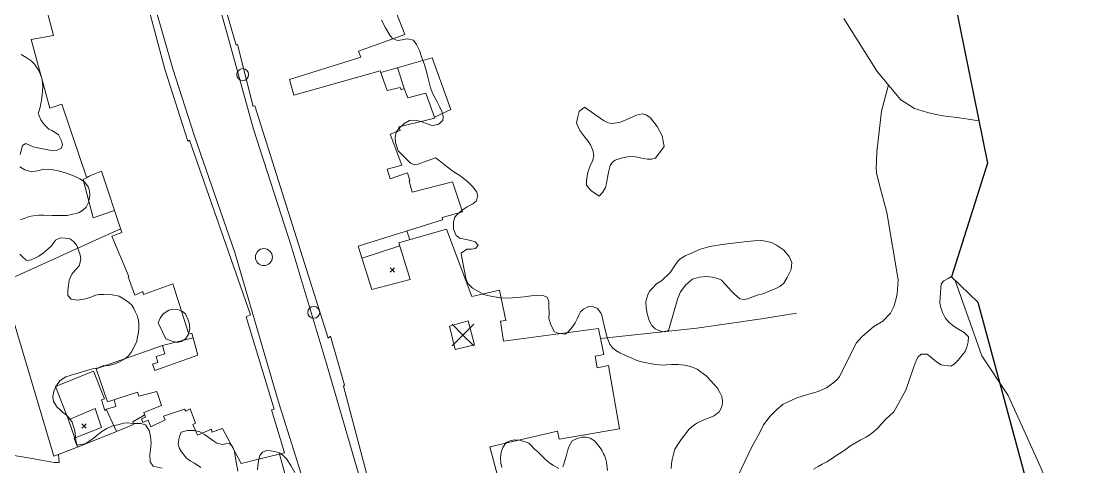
# Model space of a CAD drawing. Header units: metres. Extents: x 4652992 to 4879070, y 2074171 to 2309877.
# Drawn here: x 4654366 to 4654505.5, y 2307930.2 to 2307988.1 of the extents above; entities that cross this region are included whole.
import ezdxf

# ---------------------------------------------------------------- set-up
doc = ezdxf.new("R2010")
doc.units = ezdxf.units.M
doc.header["$MEASUREMENT"] = 0
doc.linetypes.add('DGN Style 3', pattern=[92.779933, 66.271381, -26.508552])
for name, color, linetype, lineweight in [('Level 1', 2, 'Continuous', 0), ('Level 18', 5, 'Continuous', 0), ('Level 20', 30, 'DGN Style 3', 0), ('Level 30', 5, 'Continuous', 0), ('Level 31', 38, 'Continuous', 0), ('Level 35', 4, 'Continuous', 0), ('Level 37', 3, 'Continuous', 0), ('Level 39', 9, 'Continuous', 0), ('Level 40', 1, 'Continuous', 0), ('Level 45', 9, 'Continuous', 0), ('Level 61', 4, 'Continuous', 0), ('Level 63', 3, 'Continuous', 0)]:
    doc.layers.add(name, color=color, linetype=linetype, lineweight=lineweight)
doc.layers.add('Limite', color=38, linetype='Continuous', lineweight=0, plot=False)

# ---------------------------------------------------------------- blocks, each defined once
blk = doc.blocks.new('POSTE_1')
at = {"layer": 'Level 61'}
blk.add_circle((-0.000047, -0.000019, -0.000024), 0.770001, dxfattribs=at)
blk = doc.blocks.new('COTA_5')
at = {"layer": 'Level 63', "ltscale": 0.2}
for p, q in [((-0.000225, 0.00018, -0.00009), (-1.419747, -1.408277, -0.00009)), ((-1.408682, 1.419702, -0.00009), (-0.000225, 0.00018, -0.00009)), ((1.419297, 1.408637, -0.00009), (-0.000225, 0.00018, -0.00009)), ((-0.000225, 0.00018, -0.00009), (1.408232, -1.419342, -0.00009))]:
    blk.add_line(p, q, dxfattribs=at)
blk = doc.blocks.new('COTA_8')
at = {"layer": 'Level 63', "ltscale": 0.2}
for p, q in [((-0.000045, 0.000125, -0.000135), (-1.419567, -1.408332, -0.000135)), ((-1.408502, 1.419647, -0.000135), (-0.000045, 0.000125, -0.000135)), ((1.419477, 1.408582, -0.000135), (-0.000045, 0.000125, -0.000135)), ((-0.000045, 0.000125, -0.000135), (1.408412, -1.419397, -0.000135))]:
    blk.add_line(p, q, dxfattribs=at)
blk = doc.blocks.new('AL_1')
at = {"layer": 'Level 45'}
blk.add_circle((0.000021, 0.000013, 0.00003), 1.100002, dxfattribs=at)
blk = doc.blocks.new('COTA_10')
at = {"layer": 'Level 39'}
for p, q in [((-1.408444, 1.419518, 0.000039), (0.000013, -0.000004, 0.000039)), ((1.419535, 1.408453, 0.000039), (0.000013, -0.000004, 0.000039)), ((0.000013, -0.000004, 0.000039), (-1.419509, -1.408461, 0.000039)), ((0.000013, -0.000004, 0.000039), (1.40847, -1.419526, 0.000039))]:
    blk.add_line(p, q, dxfattribs=at)

msp = doc.modelspace()

# ---------------------------------------------------------------- linework, layer by layer
at = {"layer": 'Level 1'}
for points in [[(4654490.729614, 2307975.210631, 1348.442221), (4654489.319319, 2307975.392174, 1348.39857), (4654488.222427, 2307975.564491, 1348.35857), (4654486.058973, 2307975.843645, 1348.25857), (4654485.15124, 2307975.993423, 1348.25857), (4654484.033464, 2307976.273964, 1348.19857), (4654482.360528, 2307976.813004, 1348.11857), (4654480.579811, 2307977.920371, 1348), (4654477.483279, 2307981.615558, 1347), (4654473.12109, 2307988.521796, 1346)], [(4654458.47002, 2307927.110474, 1354), (4654461.190366, 2307932.852268, 1353), (4654462.185154, 2307934.653862, 1352.64), (4654462.679646, 2307935.629146, 1352.46), (4654463.546961, 2307936.7514, 1352.28), (4654464.404571, 2307937.625758, 1352.24), (4654465.236381, 2307938.31417, 1352.22), (4654467.002262, 2307939.141844, 1352.18), (4654468.399818, 2307939.571854, 1352.18), (4654469.773939, 2307939.962398, 1352.18), (4654470.859033, 2307940.453966, 1352.2), (4654471.887788, 2307941.162356, 1352.22), (4654472.322156, 2307941.591092, 1352.22), (4654472.572598, 2307941.923812, 1352.22), (4654473.203908, 2307943.189171, 1352), (4654474.732358, 2307946.253109, 1351.46), (4654475.464037, 2307947.093499, 1351.4), (4654477.058536, 2307948.425162, 1351.36), (4654478.192865, 2307949.142142, 1351.38), (4654479.215228, 2307950.160378, 1351.38), (4654479.656696, 2307951.028552, 1351.38), (4654479.918498, 2307951.888038, 1351.34), (4654480.076621, 2307952.679782, 1351.26), (4654480.194069, 2307954.485252, 1351), (4654478.739834, 2307963.26926, 1350), (4654477.734499, 2307967.008706, 1349.72), (4654477.395757, 2307968.442034, 1349.56), (4654477.360721, 2307969.095497, 1349.46), (4654477.387941, 2307969.898335, 1349.34), (4654477.444123, 2307971.160256, 1349), (4654478.02003, 2307976.44215, 1348), (4654478.935135, 2307979.883014, 1347.468865)]]:
    msp.add_polyline3d(points, dxfattribs=at)
at = {"layer": 'Level 18', "color": 30}
for points in [[(4654422.79611, 2307831.606672, 1372.567526), (4654421.525157, 2307841.362902, 1371.631125), (4654419.846687, 2307852.916133, 1370.4569), (4654418.567203, 2307862.334612, 1369.752861), (4654417.528472, 2307870.926252, 1368.990392), (4654417.318157, 2307878.713073, 1368.629398), (4654416.916682, 2307887.416539, 1368.269398), (4654416.735538, 2307895.660109, 1368.009398), (4654416.003383, 2307903.154393, 1367.939398), (4654414.99325, 2307911.886516, 1368.029398), (4654414.362368, 2307915.0445, 1368.109398), (4654409.783123, 2307929.747616, 1368.299398), (4654405.699349, 2307943.756894, 1368.188105), (4654401.103717, 2307958.940079, 1368.200928), (4654396.222893, 2307974.106805, 1367.900175), (4654389.205098, 2307999.377394, 1367.045013), (4654384.495092, 2308019.023398, 1366.410712), (4654379.788315, 2308038.259953, 1365.687573), (4654375.976073, 2308056.687478, 1365.146667), (4654372.28934, 2308074.494753, 1364.571926), (4654368.246971, 2308093.541565, 1364.093342), (4654366.325954, 2308110.401765, 1363.53)], [(4654402.39772, 2307929.389076, 1367.92), (4654399.423089, 2307938.774889, 1368.12), (4654393.768803, 2307958.055267, 1367.98), (4654388.530085, 2307973.183141, 1367.82), (4654385.697142, 2307981.948348, 1367.4), (4654382.18002, 2307994.246823, 1366.98), (4654377.384236, 2308014.574682, 1366.45), (4654372.700222, 2308035.231491, 1365.67), (4654368.927627, 2308052.748689, 1365.13), (4654362.79485, 2308085.267762, 1364.18), (4654361.044254, 2308093.201358, 1364.08), (4654357.918845, 2308107.112182, 1363.63)]]:
    msp.add_polyline3d(points, dxfattribs=at)
at = {"layer": 'Level 20', "linetype": 'Continuous'}
msp.add_polyline3d([(4654364.527125, 2307931.715361, 1350.061488), (4654367.401151, 2307931.26846, 1351.221488), (4654370.228579, 2307930.741622, 1351.341488), (4654370.885718, 2307930.731086, 1351.421488), (4654370.828243, 2307931.785978, 1351.736233)], dxfattribs=at)
at = {"layer": 'Level 30', "color": 1}
for points in [[(4654396.117717, 2307977.243641, 1370.722481), (4654394.114498, 2307985.121276, 1371.432481), (4654393.946793, 2307985.046503, 1371.392481), (4654392.662632, 2307989.494376, 1371.482481), (4654388.141166, 2308009.164257, 1371.262481), (4654387.989511, 2308009.02876, 1370.192481), (4654386.032529, 2308018.386426, 1370.112481), (4654382.998308, 2308031.351986, 1371.281002)], [(4654378.53115, 2308004.910782, 1369.961197), (4654384.662545, 2307981.911774, 1370.241197), (4654387.654299, 2307972.54116, 1370.651197), (4654387.872287, 2307972.674426, 1370.661197), (4654395.808192, 2307949.933881, 1370.491197), (4654395.261075, 2307949.696908, 1370.581197), (4654398.930636, 2307937.679051, 1370.471197), (4654398.552244, 2307937.58518, 1370.421197), (4654400.244119, 2307932.002565, 1369.681197), (4654394.627456, 2307930.597401, 1369.901197), (4654392.161738, 2307935.163288, 1370.321197), (4654390.798362, 2307934.698883, 1370.351197), (4654390.740252, 2307935.056701, 1370.341197), (4654388.937726, 2307934.274835, 1370.301197), (4654388.331525, 2307935.670243, 1370.351197), (4654388.647093, 2307935.850321, 1370.351197), (4654387.949822, 2307937.72799, 1370.521197), (4654387.382538, 2307937.428746, 1370.601197), (4654387.230711, 2307937.687417, 1370.641197), (4654384.496922, 2307936.760011, 1370.501197), (4654384.724879, 2307936.301983, 1363.941197), (4654382.852154, 2307935.357342, 1363.961197), (4654382.486269, 2307936.248056, 1364.051197), (4654381.814625, 2307935.940186, 1364.071197), (4654381.624773, 2307936.405338, 1364.081197), (4654382.128206, 2307936.643667, 1364.111197), (4654381.912433, 2307937.231856, 1364.111197), (4654384.220539, 2307938.155862, 1364.041197), (4654383.624198, 2307939.954447, 1365.421197), (4654381.257725, 2307939.35148, 1365.421197), (4654381.097996, 2307939.891647, 1365.491197), (4654377.19333, 2307938.616093, 1363.031197), (4654375.709691, 2307942.934325, 1363.061197), (4654384.363769, 2307945.957631, 1366.481197), (4654384.663574, 2307944.888587, 1366.201197), (4654383.543418, 2307944.537677, 1365.991197), (4654383.753532, 2307943.744362, 1366.031197), (4654383.044552, 2307943.539708, 1366.061197), (4654383.351732, 2307942.719645, 1370.031197), (4654388.9725, 2307944.713293, 1370.141197), (4654388.17488, 2307947.561249, 1370.101197), (4654387.785074, 2307947.447558, 1370.091197), (4654385.716413, 2307953.974628, 1370.351197), (4654381.895685, 2307952.608651, 1370.351197), (4654381.784192, 2307952.991861, 1370.381197), (4654380.770288, 2307952.516607, 1367.871197), (4654379.886083, 2307954.873578, 1367.751197), (4654379.976626, 2307954.921796, 1370.151197), (4654377.772308, 2307960.186851, 1370.161197), (4654379.060932, 2307960.644083, 1370.301197), (4654376.433185, 2307968.652915, 1369.891197), (4654374.44863, 2307967.841098, 1369.391197), (4654371.259136, 2307977.354322, 1371.661197), (4654369.696737, 2307976.848627, 1371.631197), (4654367.243104, 2307985.772945, 1369.971197), (4654370.16434, 2307986.294608, 1368.571197), (4654367.483331, 2307996.568161, 1369.161197)], [(4654414.671835, 2307989.619832, 1368.616197), (4654415.949491, 2307986.437119, 1368.596197), (4654409.88653, 2307984.262995, 1370.406197), (4654410.203206, 2307983.471466, 1370.381197), (4654400.903711, 2307980.573792, 1371.451197), (4654401.467262, 2307978.510212, 1371.476197), (4654412.728098, 2307981.70539, 1372.326197), (4654413.626963, 2307979.139957, 1371.801197), (4654415.318344, 2307979.527, 1371.181197), (4654415.468598, 2307979.217428, 1371.246197), (4654415.833559, 2307979.389318, 1371.256197), (4654416.344814, 2307978.186703, 1371.196197), (4654418.680059, 2307978.801765, 1368.526197), (4654419.826769, 2307975.543106, 1368.491197), (4654415.151183, 2307974.407284, 1373.576197), (4654415.33806, 2307973.91465, 1373.446197), (4654414.018232, 2307973.443427, 1373.361197), (4654415.532064, 2307969.431843, 1373.031197), (4654413.618053, 2307968.897445, 1373.421197), (4654414.018525, 2307967.641395, 1373.561197), (4654416.276923, 2307968.422623, 1373.446197), (4654416.599386, 2307967.407355, 1373.446197), (4654416.488511, 2307967.343384, 1373.456197), (4654416.869276, 2307965.894464, 1374.131197), (4654422.159817, 2307967.26781, 1370.080131)], [(4654422.196223, 2307835.573193, 1375.102378), (4654418.918478, 2307864.172454, 1374.341197), (4654417.91636, 2307870.860537, 1374.641197), (4654418.173141, 2307878.839968, 1373.661197), (4654418.167626, 2307889.364657, 1372.031197), (4654424.178723, 2307889.276868, 1371.321197), (4654424.042128, 2307890.82103, 1371.311197), (4654416.998801, 2307890.387293, 1370.541197), (4654416.478147, 2307895.034456, 1370.691197), (4654417.57048, 2307895.108659, 1372.251197), (4654416.532604, 2307905.638731, 1370.461197), (4654416.585623, 2307905.81803, 1372.561197), (4654415.172562, 2307915.634733, 1373.121197), (4654414.596915, 2307915.543689, 1373.081197), (4654407.949899, 2307940.681037, 1371.541197), (4654408.071864, 2307940.783614, 1372.611197), (4654406.265325, 2307947.164787, 1372.701197), (4654405.93306, 2307946.913699, 1371.551197), (4654396.388111, 2307977.142489, 1373.701197), (4654396.147874, 2307977.119265, 1370.721197), (4654396.117717, 2307977.243641, 1370.722481)], [(4654428.78661, 2307946.528467, 1370.98263), (4654428.413921, 2307949.10904, 1370.65263), (4654429.10039, 2307949.204152, 1369.42263), (4654428.286249, 2307953.136942, 1369.47263), (4654424.652839, 2307952.323886, 1371.04263), (4654421.35414, 2307961.104744, 1371.06263), (4654415.154542, 2307959.315978, 1371.13263), (4654416.639272, 2307954.537181, 1371.30263), (4654411.652498, 2307953.246696, 1371.30263), (4654409.849943, 2307958.895358, 1371.23263), (4654420.841774, 2307962.325871, 1373.70263), (4654420.783051, 2307962.599116, 1373.68263), (4654423.466856, 2307963.340645, 1369.05263), (4654422.159817, 2307967.26781, 1370.080131)], [(4654428.78661, 2307946.528467, 1370.98263), (4654441.158124, 2307948.179321, 1367.301197), (4654441.851968, 2307944.784942, 1367.251197), (4654440.733499, 2307944.583014, 1367.221197), (4654440.998699, 2307943.041545, 1370.941197), (4654442.454254, 2307943.334534, 1371.031197), (4654443.900615, 2307935.116615, 1371.121197), (4654436.057029, 2307933.770373, 1370.391197), (4654435.834602, 2307934.8094, 1370.431197), (4654427.007253, 2307932.783623, 1370.201197), (4654428.155395, 2307928.555092, 1370.481197)], [(4654378.368156, 2307934.780291, 1357.451493), (4654373.278319, 2307932.721976, 1357.041493), (4654372.845579, 2307933.877962, 1357.121493), (4654376.431579, 2307935.292382, 1357.451493), (4654375.571796, 2307937.770782, 1357.411493), (4654372.113748, 2307936.26563, 1357.101493), (4654370.412929, 2307940.61411, 1356.971493), (4654375.38767, 2307942.614934, 1357.651493), (4654376.793496, 2307938.994682, 1357.831493), (4654376.413533, 2307938.90188, 1357.801493), (4654376.855542, 2307937.510958, 1357.821493), (4654377.06873, 2307937.608741, 1357.811493)]]:
    msp.add_polyline3d(points, dxfattribs=at)
msp.add_3dface([(4654422.476259, 2307945.42443, 1371.526608), (4654421.77318, 2307948.470373, 1371.546608), (4654424.170852, 2307949.157656, 1371.466608), (4654425.017338, 2307946.04047, 1371.366608)], dxfattribs=at)
at = {"layer": 'Level 31'}
msp.add_polyline3d([(4654378.110303, 2307963.541406, 1367.50008), (4654375.343417, 2307962.556376, 1365.70008), (4654374.012955, 2307967.569525, 1365.62008), (4654375.125904, 2307968.118149, 1365.76008)], dxfattribs=at)
at = {"layer": 'Level 35'}
for p, q in [((4654415.833558, 2307979.389318, 1368.901197), (4654414.977737, 2307982.112118, 1368.941197)), ((4654416.564765, 2307959.722869, 1371.116707), (4654416.180091, 2307960.870976, 1371.082732)), ((4654415.272527, 2307958.936226, 1371.146139), (4654410.356521, 2307957.307898, 1371.252302)), ((4654384.363769, 2307945.957631, 1366.281022), (4654388.348816, 2307946.940197, 1366.112879)), ((4654372.113748, 2307936.265629, 1357.071494), (4654372.944389, 2307933.916935, 1357.106494))]:
    msp.add_line(p, q, dxfattribs=at)
for points in [[(4654412.802778, 2307981.492249, 1369.581197), (4654419.480893, 2307983.395529, 1367.921197), (4654421.944602, 2307976.65306, 1368.081197), (4654419.788757, 2307975.651128, 1368.461197)], [(4654378.04422, 2307938.894057, 1359.571493), (4654378.282951, 2307938.03853, 1359.611493), (4654377.032653, 2307937.687271, 1359.481493), (4654378.368156, 2307934.780291, 1359.391493), (4654380.598813, 2307935.667048, 1359.701493), (4654380.497209, 2307936.022116, 1359.731493), (4654381.956552, 2307936.910542, 1360.691493), (4654382.021571, 2307936.934351, 1360.661493)]]:
    msp.add_polyline3d(points, dxfattribs=at)
at = {"layer": 'Level 37'}
for points in [[(4654378.894372, 2307961.151722, 1365.911493), (4654363.475389, 2307954.137263, 1356.311493), (4654370.196492, 2307931.544631, 1355.171493), (4654373.278319, 2307932.721976, 1357.041493)], [(4654509.92406, 2307901.755105, 1373.926608), (4654504.941796, 2307915.452907, 1370.286608), (4654498.723433, 2307930.248374, 1366.386608), (4654494.551663, 2307939.457316, 1363.406608), (4654491.099568, 2307944.608267, 1360.726608), (4654487.63922, 2307954.427623, 1355.866478)], [(4654441.427317, 2307946.862394, 1363.302363), (4654453.978392, 2307948.20535, 1357.022363), (4654462.392712, 2307949.410726, 1353.102363), (4654466.959478, 2307950.151678, 1352.862363)], [(4654399.604205, 2307931.842472, 1368.521197), (4654404.947274, 2307912.12044, 1368.681197), (4654405.430328, 2307906.837379, 1368.581197), (4654405.120379, 2307901.952554, 1368.661197), (4654404.354093, 2307898.098159, 1368.661197), (4654402.687077, 2307893.195132, 1368.701197), (4654394.485877, 2307880.284075, 1368.681197), (4654388.265216, 2307869.63461, 1368.421197), (4654385.751255, 2307865.01215, 1368.321197), (4654385.529348, 2307864.243369, 1368.181197), (4654385.413719, 2307863.567712, 1368.161197), (4654385.431931, 2307862.238606, 1368.481197), (4654386.065317, 2307859.477261, 1368.481197), (4654387.230969, 2307849.17121, 1368.641197)]]:
    msp.add_polyline3d(points, dxfattribs=at)
at = {"layer": 'Level 40', "color": 3}
for points in [[(4654450.626174, 2307929.970169, 1358.408935), (4654450.700361, 2307930.564689, 1358.288935), (4654450.768723, 2307931.132666, 1358.208935), (4654450.920161, 2307931.822821, 1358.168935), (4654451.119726, 2307932.475888, 1358.128935), (4654451.612352, 2307933.182415, 1358.088935), (4654451.923501, 2307933.702945, 1358.168935), (4654452.918257, 2307935.031094, 1358.168935), (4654453.367965, 2307935.413816, 1358.168935), (4654453.997005, 2307935.844541, 1358.168935), (4654454.88048, 2307936.280909, 1358.168935), (4654456.236348, 2307936.818739, 1358.168935), (4654456.877037, 2307937.302553, 1358.328935), (4654457.10511, 2307937.700904, 1358.608935), (4654457.263904, 2307938.16816, 1358.888935), (4654457.332266, 2307938.736137, 1359.168935), (4654457.232947, 2307939.309199, 1359.528935), (4654456.981272, 2307939.828987, 1359.888935), (4654456.654492, 2307940.391135, 1360.088935), (4654456.277439, 2307940.852377, 1360.528935), (4654455.798304, 2307941.36125, 1360.928935), (4654455.207587, 2307942.00266, 1360.928935), (4654454.019713, 2307942.871498, 1360.928935), (4654453.50931, 2307943.109656, 1361.168935), (4654452.981433, 2307943.26818, 1361.568935), (4654452.360979, 2307943.389431, 1362.208935), (4654451.534216, 2307943.46795, 1362.928935), (4654450.695805, 2307943.493381, 1363.848935), (4654450.007603, 2307943.434093, 1364.848935), (4654449.579661, 2307943.406992, 1365.568935), (4654448.55824, 2307943.495869, 1365.728935), (4654447.203601, 2307943.732913, 1365.728935), (4654446.615947, 2307943.875436, 1365.888935), (4654446.066919, 2307944.065777, 1366.048935), (4654445.52954, 2307944.309206, 1366.368935), (4654444.674269, 2307944.642441, 1366.968935), (4654443.965529, 2307945.002406, 1367.048935), (4654443.412823, 2307945.304195, 1367.048935), (4654442.931542, 2307945.675075, 1367.048935), (4654442.641242, 2307946.147046, 1367.048935), (4654442.297604, 2307947.016998, 1367.048935), (4654441.801307, 2307948.857993, 1367.048935), (4654441.704133, 2307949.569049, 1367.048935), (4654441.51806, 2307950.131382, 1367.088935), (4654441.041072, 2307950.778249, 1367.328935), (4654440.320683, 2307951.085125, 1367.528935), (4654439.854116, 2307951.010207, 1367.768935), (4654439.221398, 2307950.690932, 1368.088935), (4654438.837291, 2307950.350755, 1368.568935), (4654438.642018, 2307949.973676, 1369.048935), (4654438.384822, 2307949.442602, 1369.368935), (4654438.127625, 2307948.911528, 1369.568935), (4654437.762524, 2307948.401541, 1369.848935), (4654437.29902, 2307947.827736, 1370.008935), (4654436.876288, 2307947.439742, 1370.048935), (4654435.887668, 2307947.549893, 1370.128935), (4654435.425393, 2307947.750962, 1370.128935), (4654435.12559, 2307948.307838, 1370.088935), (4654434.922043, 2307948.790538, 1369.888935), (4654434.678339, 2307949.474865, 1369.728935), (4654434.721871, 2307950.186106, 1369.448935), (4654434.705627, 2307950.881348, 1369.368935), (4654434.679879, 2307951.661494, 1369.368935), (4654434.46683, 2307952.229099, 1369.488935), (4654433.902474, 2307952.4778, 1369.488935), (4654433.064063, 2307952.503231, 1369.488935), (4654431.469701, 2307952.288834, 1370.208935), (4654430.521239, 2307952.197358, 1371.088935), (4654429.979567, 2307952.164799, 1371.328935), (4654429.156483, 2307952.13187, 1371.528935), (4654428.350873, 2307952.178573, 1371.768935), (4654427.610864, 2307952.267822, 1371.928935), (4654426.90948, 2307952.404888, 1372.048935), (4654426.219746, 2307952.595043, 1372.168935), (4654425.441726, 2307953.023912, 1372.168935), (4654424.771612, 2307953.431694, 1372.088935), (4654424.238525, 2307953.951111, 1372.048935), (4654423.911746, 2307954.513258, 1371.928935), (4654423.340042, 2307957.420931, 1371.328935), (4654423.294674, 2307957.98345, 1371.328935), (4654423.99514, 2307958.483264, 1370.488935), (4654424.617741, 2307958.500007, 1370.128935), (4654425.144086, 2307958.590926, 1370.088935), (4654425.491714, 2307959.02128, 1370.168935), (4654425.081859, 2307959.461249, 1370.168935), (4654424.553983, 2307959.619773, 1370.168935), (4654423.933528, 2307959.741024, 1370.168935), (4654423.103088, 2307959.930993, 1370.208935), (4654422.615983, 2307960.275328, 1370.248935), (4654422.287671, 2307961.086919, 1370.248935), (4654422.258246, 2307961.978515, 1370.168935), (4654422.42501, 2307962.610309, 1370.088935), (4654422.739837, 2307963.01939, 1370.048935), (4654423.424976, 2307963.577565, 1369.968935), (4654424.048191, 2307963.981746, 1369.928935), (4654424.785136, 2307964.391384, 1369.928935), (4654425.250172, 2307964.715745, 1369.968935), (4654425.467211, 2307965.448445, 1370.248935), (4654425.254161, 2307966.01605, 1370.328935), (4654424.744373, 2307966.641645, 1370.448935), (4654424.099702, 2307967.293598, 1370.528935), (4654423.549142, 2307967.733382, 1370.568935), (4654423.11599, 2307968.067174, 1370.728935), (4654422.671188, 2307968.347876, 1370.808935), (4654422.205235, 2307968.660395, 1370.928935), (4654421.038512, 2307969.497417, 1371.128935), (4654420.397521, 2307970.037921, 1371.248935), (4654419.937392, 2307970.376985, 1371.288935), (4654418.865082, 2307969.977519, 1371.488935), (4654417.679043, 2307969.572596, 1371.488935), (4654417.179675, 2307969.476406, 1371.608935), (4654416.690424, 2307969.682747, 1371.688935), (4654415.416411, 2307970.928293, 1371.688935), (4654415.075836, 2307971.299358, 1371.648935), (4654414.724841, 2307972.392209, 1371.448935), (4654414.669971, 2307973.039633, 1371.408935), (4654414.815584, 2307973.703243, 1371.208935), (4654415.174861, 2307974.186686, 1371.088935), (4654415.817696, 2307974.808493, 1370.968935), (4654416.554641, 2307975.218131, 1370.928935), (4654417.242843, 2307975.277419, 1370.808935), (4654418.079108, 2307975.113995, 1370.688935), (4654418.988331, 2307974.770216, 1370.608935), (4654419.477582, 2307974.563875, 1370.608935), (4654420.296988, 2307974.708254, 1370.528935), (4654420.889549, 2307975.229156, 1370.448935), (4654420.940437, 2307975.717499, 1370.288935), (4654420.787165, 2307976.301105, 1370.288935), (4654420.51066, 2307976.964159, 1370.488935), (4654420.19553, 2307977.579395, 1370.568935), (4654419.568947, 2307978.698419, 1370.568935), (4654419.261788, 2307979.478194, 1370.568935), (4654418.874928, 2307981.048658, 1370.568935), (4654418.729627, 2307981.796803, 1370.488935), (4654418.461093, 2307982.624395, 1370.408935), (4654418.153933, 2307983.40417, 1370.288935), (4654417.84892, 2307984.321938, 1370.208935), (4654417.466656, 2307985.144073, 1370.048935), (4654417.047299, 2307985.668947, 1369.928935), (4654416.24966, 2307985.880189, 1369.888935), (4654415.597936, 2307985.730724, 1370.128935), (4654414.957862, 2307985.634347, 1370.368935), (4654414.339554, 2307985.893592, 1370.648935), (4654413.9625, 2307986.354834, 1370.648935), (4654413.408876, 2307987.293504, 1370.528935), (4654412.899702, 2307988.306536, 1370.488935)], [(4654365.963495, 2307983.840732, 1370.08), (4654366.615475, 2307983.438737, 1370.64), (4654367.25576, 2307982.978434, 1370.88), (4654367.690538, 2307982.558852, 1371.04), (4654368.137257, 2307981.894405, 1371.16), (4654368.378344, 2307981.422265, 1371.2), (4654368.666703, 2307980.577011, 1371.08), (4654368.761371, 2307979.679199, 1371.08), (4654368.680138, 2307978.513119, 1371.08), (4654368.610225, 2307977.860104, 1371), (4654368.475749, 2307977.189569, 1370.8), (4654368.329455, 2307976.612312, 1370.4), (4654368.183036, 2307976.186641, 1370.08), (4654368.294871, 2307975.831047, 1369.28), (4654368.524265, 2307975.300599, 1368.68), (4654368.75938, 2307974.95089, 1368.32), (4654369.135441, 2307974.542942, 1367.72), (4654369.564371, 2307974.094206, 1367.28), (4654369.92849, 2307973.931122, 1366.84), (4654370.368989, 2307973.692279, 1366.44), (4654370.791949, 2307973.365975, 1366.04), (4654371.215281, 2307972.584914, 1365.8), (4654371.327241, 2307972.077734, 1365.72), (4654371.13977, 2307971.599573, 1365.44), (4654370.505953, 2307971.331101, 1365.44), (4654370.012832, 2307971.307561, 1365.36), (4654369.425665, 2307971.423904, 1365.28), (4654368.779782, 2307971.551881, 1365.12), (4654368.098693, 2307971.656522, 1365.04), (4654367.517372, 2307971.802019, 1365.04), (4654366.571809, 2307972.262186, 1365), (4654366.114143, 2307971.958811, 1364.68), (4654365.821554, 2307970.804297, 1364.68)], [(4654449.734753, 2307971.846338, 1360), (4654449.444936, 2307973.219365, 1360.2), (4654448.823123, 2307974.448289, 1360.36), (4654447.939282, 2307975.579173, 1360.36), (4654447.389072, 2307975.986443, 1360.6), (4654446.895491, 2307976.083477, 1361.04), (4654446.110129, 2307975.93877, 1361.32), (4654445.143173, 2307975.500751, 1361.6), (4654444.019144, 2307975.03379, 1362.08), (4654442.983657, 2307974.848525, 1362.6), (4654442.426057, 2307974.928234, 1363.2), (4654441.823009, 2307975.22625, 1363.6), (4654439.343728, 2307976.969889, 1363.6), (4654438.649261, 2307976.388569, 1363.84), (4654438.412671, 2307975.537773, 1363.96), (4654438.304838, 2307974.871036, 1364), (4654438.741984, 2307973.917699, 1364.08), (4654439.383089, 2307973.073816, 1364.08), (4654439.79336, 2307972.574416, 1363.92), (4654440.145562, 2307972.086432, 1363.76), (4654440.450158, 2307971.368525, 1363.6), (4654440.580549, 2307970.684866, 1363.4), (4654440.449633, 2307970.052577, 1363.32), (4654440.085724, 2307969.316541, 1363.16), (4654439.820819, 2307968.620863, 1363.08), (4654439.689903, 2307967.988574, 1362.96), (4654439.605873, 2307967.436799, 1362.76), (4654439.602995, 2307966.839159, 1362.68), (4654440.151766, 2307966.13307, 1362.68), (4654441.235054, 2307965.381719, 1362.56), (4654441.696528, 2307965.859292, 1362.48), (4654442.071619, 2307966.503399, 1362.32), (4654442.207766, 2307967.015018, 1362.16), (4654442.339402, 2307967.796717, 1361.84), (4654442.494841, 2307968.693377, 1361.6), (4654442.695727, 2307969.371731, 1361.36), (4654442.930159, 2307969.774297, 1361.08), (4654443.349978, 2307970.050687, 1360.64), (4654444.136059, 2307970.344804, 1360.4), (4654445.177497, 2307970.558809, 1360.28), (4654446.008306, 2307970.485209, 1360.28), (4654446.618024, 2307970.365344, 1360.28), (4654447.547117, 2307970.182691, 1360.44), (4654448.093535, 2307970.194911, 1360.44), (4654448.605688, 2307970.333508, 1360.48), (4654449.734753, 2307971.846338, 1360)], [(4654365.775899, 2307969.206797, 1364.76), (4654366.427879, 2307968.804802, 1365), (4654367.326294, 2307968.566162, 1365.28), (4654368.271359, 2307968.712338, 1365.48), (4654368.828919, 2307968.904983, 1365.56), (4654370.097051, 2307968.835585, 1366.12), (4654370.766446, 2307968.672636, 1366.32), (4654371.864523, 2307968.364123, 1366.56), (4654372.974418, 2307967.962332, 1366.72), (4654373.579375, 2307967.630278, 1367.08), (4654374.201996, 2307967.2341, 1367.16), (4654374.654562, 2307966.598808, 1367.28), (4654374.831085, 2307966.109148, 1367.48), (4654374.907964, 2307965.427046, 1367.48), (4654374.732561, 2307964.552435, 1367.2), (4654374.427781, 2307963.945957, 1367.16), (4654373.987779, 2307963.578457, 1367.12), (4654373.500754, 2307963.280899, 1366.92), (4654373.166242, 2307963.134995, 1366.56), (4654372.661428, 2307963.053147, 1366.56), (4654371.957076, 2307962.889588, 1366.56), (4654371.370034, 2307962.854346, 1366.56), (4654370.671404, 2307962.871525, 1366.44), (4654370.002133, 2307962.882888, 1366.04), (4654368.851435, 2307962.929018, 1365.48), (4654368.264392, 2307962.893776, 1365), (4654367.489506, 2307962.835129, 1364.64), (4654366.984692, 2307962.753281, 1364.44), (4654366.550412, 2307962.566521, 1364.08), (4654365.857878, 2307962.309683, 1363.56)], [(4654365.785228, 2307957.837872, 1362.16), (4654366.161289, 2307957.429924, 1362.08), (4654366.55489, 2307957.109437, 1362.12), (4654366.748705, 2307957.01041, 1362.6), (4654367.253519, 2307957.092257, 1362.76), (4654367.822773, 2307957.34321, 1363.04), (4654368.239388, 2307957.594095, 1363.24), (4654368.87308, 2307958.014152, 1363.36), (4654369.383493, 2307958.428325, 1363.44), (4654369.923139, 2307958.988266, 1363.6), (4654370.421609, 2307959.647303, 1363.72), (4654371.06712, 2307959.974082, 1363.92), (4654371.701186, 2307959.939383, 1363.92), (4654372.317711, 2307959.817223, 1363.96), (4654372.770029, 2307959.485101, 1363.96), (4654373.140243, 2307959.047999, 1364), (4654373.393147, 2307958.482581, 1364.08), (4654373.64033, 2307957.736422, 1364.08), (4654373.734749, 2307957.141782, 1364.08), (4654373.506475, 2307956.307959, 1364.08), (4654372.996187, 2307955.742201, 1364.08), (4654372.562156, 2307955.252269, 1364.04), (4654372.222296, 2307954.470869, 1363.84), (4654372.111331, 2307953.765363, 1363.76), (4654372.01206, 2307953.118164, 1363.76), (4654372.006711, 2307952.482668, 1363.8), (4654372.459153, 2307951.998961, 1363.88), (4654373.281187, 2307951.83608, 1363.96), (4654374.102972, 2307951.976371, 1364.08), (4654374.883581, 2307952.215757, 1364.28), (4654375.675883, 2307952.513451, 1364.52), (4654376.116134, 2307952.577779, 1364.8), (4654376.703177, 2307952.613022, 1365.2), (4654377.81867, 2307952.543555, 1365.84), (4654378.699421, 2307952.36904, 1365.84), (4654379.486498, 2307951.879652, 1365.88), (4654379.968174, 2307951.541714, 1366.2), (4654380.385287, 2307951.186256, 1366.44), (4654380.638067, 2307950.772423, 1366.64), (4654380.849795, 2307950.306099, 1366.76), (4654381.061524, 2307949.839776, 1366.8), (4654381.220507, 2307949.262655, 1366.8), (4654381.291415, 2307948.702985, 1366.72), (4654381.280094, 2307948.189921, 1366.68), (4654381.233569, 2307947.65352, 1366.64), (4654381.116633, 2307947.070446, 1366.52), (4654381.005544, 2307946.516526, 1366.44), (4654380.677377, 2307945.793432, 1366.36), (4654380.331545, 2307945.134464, 1366.24), (4654379.921026, 2307944.609561, 1366.04), (4654379.475177, 2307944.212908, 1365.88), (4654378.82382, 2307943.856975, 1365.56), (4654378.190003, 2307943.588503, 1365.08), (4654377.250909, 2307943.319895, 1364.6), (4654376.675559, 2307943.34296, 1363.92), (4654376.006537, 2307943.051151, 1363.64), (4654375.249316, 2307942.92838, 1362.96), (4654373.752661, 2307942.467127, 1362.04), (4654373.230307, 2307942.297818, 1361.64), (4654372.68444, 2307942.16348, 1361.4), (4654372.197291, 2307942.017508, 1361.2), (4654371.745346, 2307941.894872, 1360.72), (4654371.035396, 2307941.398988, 1360.52), (4654370.712828, 2307941.00822, 1360.52), (4654370.425588, 2307940.489202, 1360.52), (4654370.20876, 2307940.016858, 1360.84), (4654370.06259, 2307939.288015, 1360.92), (4654370.151162, 2307938.664221, 1361.24), (4654370.615547, 2307937.93565, 1361.6), (4654370.979789, 2307937.620981, 1362.24), (4654371.338185, 2307937.277157, 1362.48), (4654371.866884, 2307936.869277, 1362.48), (4654372.31348, 2307936.356416, 1362.48), (4654372.601465, 2307935.96592, 1362.64), (4654372.931125, 2307934.869985, 1362.72), (4654373.019822, 2307934.094605, 1362.56), (4654373.090729, 2307933.534936, 1362.52), (4654373.255559, 2307932.986968, 1362.52), (4654374.265188, 2307933.150663, 1362.32), (4654375.13947, 2307933.704923, 1362.24), (4654376.477141, 2307934.743297, 1362.2), (4654377.110834, 2307935.163355, 1362.2), (4654377.779856, 2307935.455164, 1362.2), (4654378.713103, 2307935.694618, 1362.28), (4654379.25897, 2307935.828956, 1362.36), (4654379.787296, 2307935.875833, 1362.56), (4654380.538795, 2307935.817865, 1362.64), (4654381.542701, 2307935.800821, 1362.68), (4654382.147533, 2307935.620353, 1362.72), (4654382.641276, 2307934.885965, 1362.72), (4654382.794536, 2307934.128104, 1362.72), (4654382.895051, 2307933.259446, 1362.68), (4654382.778364, 2307932.373201, 1362.64), (4654382.690787, 2307931.78431, 1362.56), (4654382.767915, 2307930.799037, 1362.56), (4654383.149946, 2307930.268657, 1362.68), (4654384.318434, 2307930.006817, 1362.68)], [(4654451.492294, 2307952.107163, 1360.517311), (4654451.87173, 2307952.916981, 1360.397311), (4654452.56188, 2307953.855001, 1360.277311), (4654453.436622, 2307954.598548, 1360.157311), (4654454.314562, 2307954.867466, 1359.997311), (4654455.187664, 2307954.947741, 1359.877311), (4654455.994751, 2307954.851462, 1359.637311), (4654456.722951, 2307954.675971, 1359.397311), (4654457.188736, 2307954.457534, 1359.277311), (4654457.693145, 2307953.947066, 1359.157311), (4654458.031741, 2307953.564163, 1359.037311), (4654458.499658, 2307953.029306, 1358.997311), (4654458.868841, 2307952.640358, 1358.997311), (4654459.219246, 2307952.318321, 1359.437311), (4654459.575555, 2307952.026717, 1359.637311), (4654460.132037, 2307951.948357, 1359.277311), (4654460.595691, 2307952.046338, 1359.077311), (4654461.85733, 2307952.492236, 1358.477311), (4654462.595206, 2307952.694031, 1358.037311), (4654463.417875, 2307953.00547, 1357.477311), (4654464.179368, 2307953.328997, 1357.117311), (4654464.812607, 2307953.646268, 1356.797311), (4654465.304716, 2307954.054624, 1356.517311), (4654465.77001, 2307954.815877, 1356.277311), (4654466.251951, 2307955.826639, 1356.237311), (4654466.367906, 2307956.75172, 1356.237311), (4654466.0084, 2307957.517953, 1356.237311), (4654465.257158, 2307958.393192, 1356.357311), (4654464.361013, 2307959.012665, 1356.477311), (4654463.729415, 2307959.358666, 1356.597311), (4654463.123567, 2307959.509981, 1356.717311), (4654462.414146, 2307959.618561, 1356.837311), (4654461.455186, 2307959.586851, 1356.957311), (4654460.515005, 2307959.488231, 1357.157311), (4654457.2673, 2307959.118777, 1357.677311), (4654455.68691, 2307958.830663, 1357.917311), (4654454.442984, 2307958.476065, 1358.197311), (4654453.060061, 2307957.896133, 1359.117311), (4654452.469218, 2307957.633685, 1359.477311), (4654452.110203, 2307957.420228, 1360.037311), (4654451.745283, 2307957.176338, 1360.757311), (4654451.502713, 2307956.908271, 1361.277311), (4654451.115242, 2307956.384439, 1360.997311), (4654450.528663, 2307955.489152, 1361.117311), (4654450.128317, 2307955.062663, 1361.277311), (4654449.739779, 2307954.697041, 1361.477311), (4654449.387734, 2307954.355807, 1361.717311), (4654448.742687, 2307953.97767, 1362.237311), (4654448.148072, 2307953.36837, 1362.797311), (4654447.826614, 2307953.021092, 1363.037311), (4654447.579206, 2307952.564383, 1363.317311), (4654447.3409, 2307951.663478, 1363.477311), (4654447.370913, 2307950.835953, 1363.477311), (4654447.516306, 2307950.112029, 1363.477311), (4654447.754529, 2307949.211762, 1363.437311), (4654448.101161, 2307948.542873, 1363.277311), (4654448.53152, 2307948.141837, 1363.077311), (4654449.021988, 2307947.886922, 1362.917311), (4654449.560757, 2307947.717263, 1362.517311), (4654450.268046, 2307947.925102, 1362.237311), (4654451.492294, 2307952.107163, 1360.517311)], [(4654487.172505, 2307954.923983, 1360.312042), (4654486.706415, 2307954.674981, 1360.048935), (4654486.165544, 2307954.391576, 1360.008935), (4654485.835827, 2307953.975769, 1359.888935), (4654485.668797, 2307952.233329, 1359.928935), (4654485.63397, 2307951.517936, 1360.088935), (4654485.767775, 2307950.889303, 1360.168935), (4654485.987783, 2307950.24348, 1360.168935), (4654486.345222, 2307949.540152, 1360.248935), (4654486.826306, 2307948.992752, 1360.408935), (4654487.332349, 2307948.560763, 1360.488935), (4654487.748417, 2307948.267108, 1360.568935), (4654488.810426, 2307947.633956, 1360.808935), (4654489.377712, 2307947.069365, 1360.848935), (4654489.326631, 2307946.417408, 1361.288935), (4654489.176867, 2307945.724935, 1361.328935), (4654488.937127, 2307945.170796, 1361.328935), (4654488.366362, 2307944.471988, 1361.368935), (4654488.030405, 2307944.027328, 1361.368935), (4654487.503321, 2307943.530492, 1361.368935), (4654487.083628, 2307943.253018, 1361.368935), (4654485.806838, 2307943.447443, 1361.368935), (4654485.202111, 2307943.838916, 1361.248935), (4654484.411191, 2307944.478202, 1361.048935), (4654483.972629, 2307944.806441, 1360.848935), (4654483.194337, 2307944.811162, 1360.728935), (4654482.784657, 2307944.4414, 1360.728935), (4654482.516182, 2307943.89299, 1360.768935), (4654482.267735, 2307943.160003, 1360.768935), (4654481.191516, 2307940.1241, 1361.208935), (4654479.629281, 2307937.335607, 1361.848935), (4654478.610089, 2307936.365056, 1362.048935), (4654477.946881, 2307935.654586, 1362.288935), (4654477.547215, 2307935.192534, 1362.528935), (4654476.740336, 2307934.510715, 1363.288935), (4654476.040846, 2307934.048259, 1363.448935), (4654475.261394, 2307933.631848, 1363.408935), (4654473.928591, 2307932.874325, 1363.408935), (4654473.420228, 2307932.464047, 1363.568935), (4654472.552107, 2307931.914831, 1363.888935), (4654470.937041, 2307930.82233, 1364.208935), (4654470.326221, 2307930.49268, 1364.408935), (4654469.785351, 2307930.209274, 1364.528935), (4654469.197025, 2307929.84504, 1364.608935)], [(4654383.794898, 2307948.901682, 1367.626608), (4654384.068799, 2307949.505159, 1367.626608), (4654384.447361, 2307950.059431, 1367.866608), (4654385.191149, 2307950.570325, 1367.986608), (4654385.680594, 2307950.702565, 1368.106608), (4654386.300483, 2307950.637595, 1368.306608), (4654386.967893, 2307950.391755, 1368.306608), (4654387.35704, 2307950.057819, 1368.306608), (4654387.675388, 2307949.394818, 1368.306608), (4654387.829753, 2307948.90705, 1368.266608), (4654387.907418, 2307948.062795, 1368.266608), (4654387.726379, 2307947.355267, 1368.226608), (4654387.420798, 2307946.87237, 1368.186608), (4654386.844712, 2307946.471355, 1368.186608), (4654386.266445, 2307946.328032, 1368.186608), (4654385.587235, 2307946.519028, 1368.146608), (4654384.815163, 2307946.814074, 1368.106608), (4654383.794898, 2307948.901682, 1367.626608)], [(4654389.337841, 2307930.073182, 1364.76), (4654388.509588, 2307930.661666, 1364.96), (4654387.98686, 2307930.947114, 1365.12), (4654387.505184, 2307931.285053, 1365.24), (4654386.846984, 2307932.112651, 1365.56), (4654386.529516, 2307932.66055, 1365.72), (4654386.417556, 2307933.16773, 1366), (4654386.469929, 2307933.733284, 1366.24), (4654386.604529, 2307934.252234, 1366.52), (4654386.780306, 2307934.672088, 1366.76), (4654387.619632, 2307934.89984, 1367.04), (4654388.4709, 2307934.882728, 1367.04), (4654389.204858, 2307934.737299, 1367.04), (4654389.833326, 2307934.370274, 1367.2), (4654391.031669, 2307933.496275, 1367.68), (4654391.442811, 2307933.263249, 1367.92), (4654392.170923, 2307933.088666, 1368.36), (4654392.611174, 2307933.152994, 1368.6), (4654393.074936, 2307933.182352, 1368.8), (4654393.46269, 2307932.832711, 1368.84), (4654393.756772, 2307932.168197, 1368.92), (4654393.821833, 2307931.579373, 1368.92), (4654393.922099, 2307931.013887, 1368.92), (4654394.158085, 2307929.603078, 1369)], [(4654428.564464, 2307930.073754, 1372.128935), (4654428.432343, 2307930.625544, 1372.288935), (4654428.394947, 2307931.352601, 1372.368935), (4654428.498256, 2307932.079844, 1372.368935), (4654428.718974, 2307932.701094, 1372.208935), (4654429.134349, 2307933.311987, 1371.928935), (4654429.668665, 2307933.567445, 1371.808935), (4654430.287587, 2307933.695637, 1371.688935), (4654430.892715, 2307933.632747, 1371.488935), (4654431.738482, 2307933.384417, 1370.888935), (4654432.0717, 2307933.236251, 1370.328935), (4654432.354644, 2307932.987179, 1369.768935), (4654432.78565, 2307932.515394, 1369.408935), (4654433.261106, 2307932.11797, 1369.408935), (4654433.703762, 2307931.699273, 1369.368935), (4654434.209872, 2307931.185128, 1369.368935), (4654434.823888, 2307930.649896, 1368.648935), (4654435.289841, 2307930.337377, 1368.328935), (4654435.992756, 2307929.950868, 1368.688935)], [(4654436.521247, 2307930.179781, 1369.088935), (4654436.650919, 2307930.514315, 1369.488935), (4654436.84466, 2307931.140837, 1369.568935), (4654436.988126, 2307931.666454, 1369.568935), (4654437.172365, 2307932.377881, 1369.728935), (4654437.358135, 2307932.839865, 1369.968935), (4654437.742856, 2307933.567479, 1370.168935), (4654438.369749, 2307933.86021, 1369.728935), (4654439.021473, 2307934.009676, 1369.608935), (4654439.563145, 2307934.042234, 1369.008935), (4654440.091021, 2307933.88371, 1368.448935), (4654440.637904, 2307933.555376, 1368.168935), (4654441.238124, 2307932.829061, 1367.768935), (4654441.603529, 2307932.31473, 1367.768935), (4654441.839876, 2307931.853303, 1367.008935), (4654441.933986, 2307931.641133, 1366.368935), (4654442.05875, 2307931.312242, 1365.768935), (4654442.190871, 2307930.760452, 1365.408935), (4654442.353032, 2307929.704504, 1365.408935)], [(4654396.729305, 2307929.790789, 1371.84), (4654396.816633, 2307930.682852, 1372.04), (4654396.916029, 2307931.178465, 1372.2), (4654397.038936, 2307931.639107, 1372.36), (4654397.402557, 2307932.082365, 1372.56), (4654397.936605, 2307932.309981, 1372.6), (4654398.447391, 2307932.269397, 1372.6), (4654399.005199, 2307932.158871, 1372.6), (4654399.551315, 2307931.990037, 1372.6), (4654399.985967, 2307931.722041, 1372.6), (4654400.497126, 2307931.226699, 1372.68), (4654401.079068, 2307930.323274, 1372.8), (4654401.602294, 2307929.431483, 1372.84)]]:
    msp.add_polyline3d(points, dxfattribs=at)
at = {"layer": 'Limite', "color": 5, "linetype": 'Continuous', "lineweight": 30}
msp.add_polyline3d([(4654492.987237, 2308161.247234, 1362.122939), (4654481.940271, 2308093.099729, 1355.650049), (4654472.391504, 2308065.621344, 1355.014716), (4654482.828259, 2308014.165582, 1355.958485), (4654491.849047, 2307969.691649, 1348.94259), (4654487.160952, 2307954.8875, 1354.559244), (4654490.580611, 2307951.599341, 1356.949271), (4654504.381361, 2307900.613506, 1373.379838), (4654506.634215, 2307882.812137, 1376.346292)], dxfattribs=at)

# ---------------------------------------------------------------- block references
at = {"layer": 'Level 39'}
msp.add_blockref('COTA_10', (4654423.50575, 2307947.31885, 1368.84025), dxfattribs=at)
at = {"layer": 'Level 45'}
msp.add_blockref('AL_1', (4654397.57175, 2307957.45985, 1368.16), dxfattribs=at)
at = {"layer": 'Level 61'}
for p in [(4654394.81295, 2307981.212, 1367.69115), (4654404.06975, 2307950.26205, 1368.29115)]:
    msp.add_blockref('POSTE_1', p, dxfattribs=at)
at = {"layer": 'Level 63', "ltscale": 0.2, "xscale": 0.2, "yscale": 0.2, "zscale": 0.2}
for name, p in [('COTA_5', (4654414.32235, 2307955.79185, 1369.12275)), ('COTA_8', (4654374.14955, 2307935.4796, 1355.75))]:
    msp.add_blockref(name, p, dxfattribs=at)

doc.saveas('drawing.dxf')
